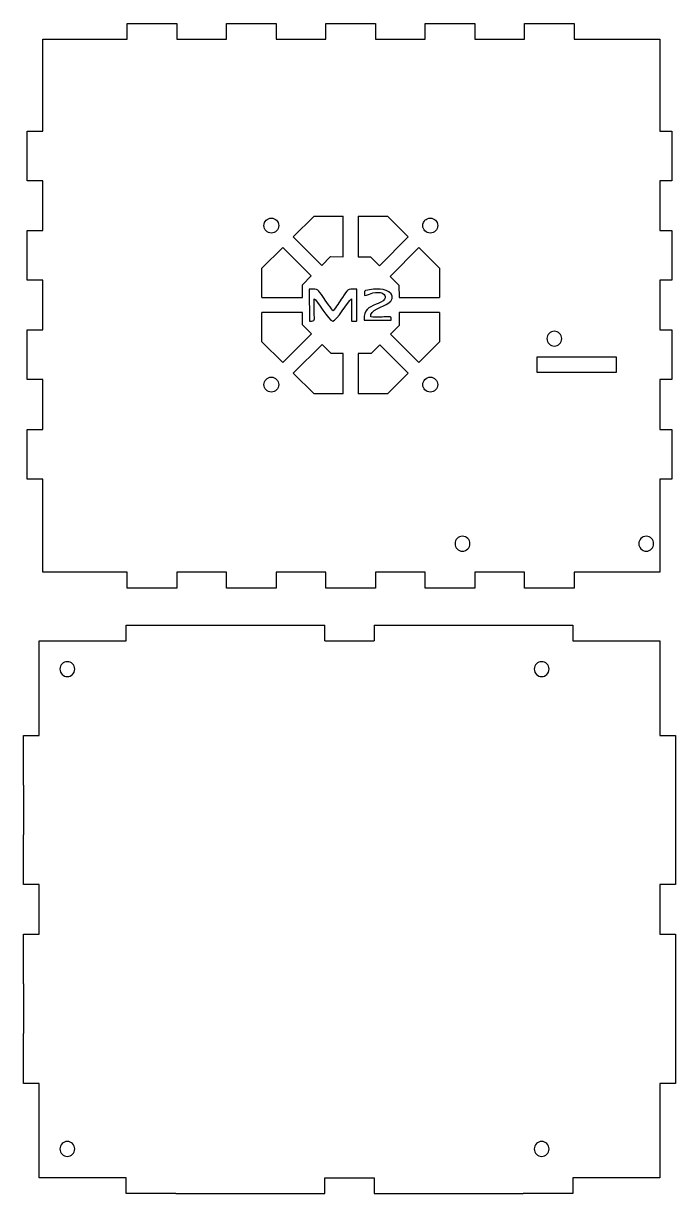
# Model space of a CAD drawing. Extents: x -49.6 to -36.7, y -0.9 to 8.3.
# Drawn here: x -49.61 to -44.44, y -0.93 to 8.33 of the extents above; entities that cross this region are included whole.
import ezdxf

# ---------------------------------------------------------------- set-up
doc = ezdxf.new("R2010")
doc.units = 0
doc.layers.add('LAYER_1', color=7, linetype='CONTINUOUS')

msp = doc.modelspace()

# ---------------------------------------------------------------- linework, layer by layer
at = {"layer": 'LAYER_1', "color": 250}
for centre in [(-47.6433, 6.7319), (-46.3834, 6.7319), (-47.6433, 5.4721), (-46.3834, 5.4721)]:
    msp.add_ellipse(centre, major_axis=(0, 0.0591), ratio=1, dxfattribs=at)
for points in [[(-48.785, 8.208), (-48.785, 8.208), (-48.785, 8.333), (-48.785, 8.333)], [(-48.785, 8.333), (-48.785, 8.333), (-48.3913, 8.333), (-48.3913, 8.333)], [(-48.3913, 8.333), (-48.3913, 8.333), (-48.3913, 8.208), (-48.3913, 8.208)], [(-47.9976, 8.208), (-47.9976, 8.208), (-47.9976, 8.333), (-47.9976, 8.333)], [(-47.9976, 8.333), (-47.9976, 8.333), (-47.6039, 8.333), (-47.6039, 8.333)], [(-47.6039, 8.333), (-47.6039, 8.333), (-47.6039, 8.208), (-47.6039, 8.208)], [(-47.2102, 8.208), (-47.2102, 8.208), (-47.2102, 8.333), (-47.2102, 8.333)], [(-47.2102, 8.333), (-47.2102, 8.333), (-46.8165, 8.333), (-46.8165, 8.333)], [(-46.8165, 8.333), (-46.8165, 8.333), (-46.8165, 8.208), (-46.8165, 8.208)], [(-46.4228, 8.208), (-46.4228, 8.208), (-46.4228, 8.333), (-46.4228, 8.333)], [(-46.4228, 8.333), (-46.4228, 8.333), (-46.0291, 8.333), (-46.0291, 8.333)], [(-46.0291, 8.333), (-46.0291, 8.333), (-46.0291, 8.208), (-46.0291, 8.208)], [(-45.6354, 8.208), (-45.6354, 8.208), (-45.6354, 8.333), (-45.6354, 8.333)], [(-45.6354, 8.333), (-45.6354, 8.333), (-45.2417, 8.333), (-45.2417, 8.333)], [(-45.2417, 8.333), (-45.2417, 8.333), (-45.2417, 8.208), (-45.2417, 8.208)], [(-49.454, 7.48), (-49.454, 7.48), (-49.454, 8.208), (-49.454, 8.208)], [(-49.454, 8.208), (-49.454, 8.208), (-48.785, 8.208), (-48.785, 8.208)], [(-48.3913, 8.208), (-48.3913, 8.208), (-47.9976, 8.208), (-47.9976, 8.208)], [(-47.6039, 8.208), (-47.6039, 8.208), (-47.2102, 8.208), (-47.2102, 8.208)], [(-46.8165, 8.208), (-46.8165, 8.208), (-46.4228, 8.208), (-46.4228, 8.208)], [(-46.0291, 8.208), (-46.0291, 8.208), (-45.6354, 8.208), (-45.6354, 8.208)], [(-45.2417, 8.208), (-45.2417, 8.208), (-44.5627, 8.208), (-44.5627, 8.208)], [(-44.5627, 8.208), (-44.5627, 8.208), (-44.5627, 7.48), (-44.5627, 7.48)], [(-49.579, 7.0863), (-49.579, 7.0863), (-49.579, 7.48), (-49.579, 7.48)], [(-49.579, 7.48), (-49.579, 7.48), (-49.454, 7.48), (-49.454, 7.48)], [(-44.5627, 7.48), (-44.5627, 7.48), (-44.4677, 7.48), (-44.4677, 7.48)], [(-44.4677, 7.48), (-44.4677, 7.48), (-44.4677, 7.0863), (-44.4677, 7.0863)], [(-49.454, 7.0863), (-49.454, 7.0863), (-49.579, 7.0863), (-49.579, 7.0863)], [(-49.454, 6.6926), (-49.454, 6.6926), (-49.454, 7.0863), (-49.454, 7.0863)], [(-44.4677, 7.0863), (-44.4677, 7.0863), (-44.5627, 7.0863), (-44.5627, 7.0863)], [(-44.5627, 7.0863), (-44.5627, 7.0863), (-44.5627, 6.6926), (-44.5627, 6.6926)], [(-47.0724, 6.4853), (-47.0724, 6.4853), (-47.0724, 6.8058), (-47.0724, 6.8058)], [(-46.9543, 6.8058), (-46.9543, 6.8058), (-46.9543, 6.4847), (-46.9543, 6.4847)], [(-49.579, 6.2989), (-49.579, 6.2989), (-49.579, 6.6926), (-49.579, 6.6926)], [(-49.579, 6.6926), (-49.579, 6.6926), (-49.454, 6.6926), (-49.454, 6.6926)], [(-44.5627, 6.6926), (-44.5627, 6.6926), (-44.4677, 6.6926), (-44.4677, 6.6926)], [(-44.4677, 6.6926), (-44.4677, 6.6926), (-44.4677, 6.2989), (-44.4677, 6.2989)], [(-47.4692, 6.6414), (-47.4692, 6.6414), (-47.2439, 6.4161), (-47.2439, 6.4161)], [(-46.7857, 6.4131), (-46.7857, 6.4131), (-46.5575, 6.6414), (-46.5575, 6.6414)], [(-47.3274, 6.3326), (-47.3274, 6.3326), (-47.5527, 6.5579), (-47.5527, 6.5579)], [(-46.4739, 6.5579), (-46.4739, 6.5579), (-46.7022, 6.3296), (-46.7022, 6.3296)], [(-49.454, 6.2989), (-49.454, 6.2989), (-49.579, 6.2989), (-49.579, 6.2989)], [(-49.454, 5.9052), (-49.454, 5.9052), (-49.454, 6.2989), (-49.454, 6.2989)], [(-44.4677, 6.2989), (-44.4677, 6.2989), (-44.5627, 6.2989), (-44.5627, 6.2989)], [(-44.5627, 6.2989), (-44.5627, 6.2989), (-44.5627, 5.9052), (-44.5627, 5.9052)], [(-47.7171, 6.1611), (-47.7171, 6.1611), (-47.3966, 6.1611), (-47.3966, 6.1611)], [(-46.6307, 6.1611), (-46.6307, 6.1611), (-46.3096, 6.1611), (-46.3096, 6.1611)], [(-47.396, 6.043), (-47.396, 6.043), (-47.7171, 6.043), (-47.7171, 6.043)], [(-46.3096, 6.043), (-46.3096, 6.043), (-46.63, 6.043), (-46.63, 6.043)], [(-49.579, 5.5115), (-49.579, 5.5115), (-49.579, 5.9052), (-49.579, 5.9052)], [(-49.579, 5.9052), (-49.579, 5.9052), (-49.454, 5.9052), (-49.454, 5.9052)], [(-47.5527, 5.6462), (-47.5527, 5.6462), (-47.3244, 5.8744), (-47.3244, 5.8744)], [(-46.6993, 5.8715), (-46.6993, 5.8715), (-46.474, 5.6462), (-46.474, 5.6462)], [(-44.5627, 5.9052), (-44.5627, 5.9052), (-44.4677, 5.9052), (-44.4677, 5.9052)], [(-44.4677, 5.9052), (-44.4677, 5.9052), (-44.4677, 5.5115), (-44.4677, 5.5115)], [(-47.2409, 5.7909), (-47.2409, 5.7909), (-47.4692, 5.5626), (-47.4692, 5.5626)], [(-46.5575, 5.5626), (-46.5575, 5.5626), (-46.7828, 5.788), (-46.7828, 5.788)], [(-47.0724, 5.3983), (-47.0724, 5.3983), (-47.0724, 5.7193), (-47.0724, 5.7193)], [(-46.9543, 5.7187), (-46.9543, 5.7187), (-46.9543, 5.3983), (-46.9543, 5.3983)], [(-49.454, 5.5115), (-49.454, 5.5115), (-49.579, 5.5115), (-49.579, 5.5115)], [(-49.454, 5.1178), (-49.454, 5.1178), (-49.454, 5.5115), (-49.454, 5.5115)], [(-44.4677, 5.5115), (-44.4677, 5.5115), (-44.5627, 5.5115), (-44.5627, 5.5115)], [(-44.5627, 5.5115), (-44.5627, 5.5115), (-44.5627, 5.1178), (-44.5627, 5.1178)], [(-49.579, 4.7241), (-49.579, 4.7241), (-49.579, 5.1178), (-49.579, 5.1178)], [(-49.579, 5.1178), (-49.579, 5.1178), (-49.454, 5.1178), (-49.454, 5.1178)], [(-44.5627, 5.1178), (-44.5627, 5.1178), (-44.4677, 5.1178), (-44.4677, 5.1178)], [(-44.4677, 5.1178), (-44.4677, 5.1178), (-44.4677, 4.7241), (-44.4677, 4.7241)], [(-49.454, 4.7241), (-49.454, 4.7241), (-49.579, 4.7241), (-49.579, 4.7241)], [(-49.454, 3.986), (-49.454, 3.986), (-49.454, 4.7241), (-49.454, 4.7241)], [(-44.4677, 4.7241), (-44.4677, 4.7241), (-44.5627, 4.7241), (-44.5627, 4.7241)], [(-44.5627, 4.7241), (-44.5627, 4.7241), (-44.5627, 3.986), (-44.5627, 3.986)], [(-48.785, 3.986), (-48.785, 3.986), (-49.454, 3.986), (-49.454, 3.986)], [(-48.785, 3.861), (-48.785, 3.861), (-48.785, 3.986), (-48.785, 3.986)], [(-47.9976, 3.986), (-47.9976, 3.986), (-48.3913, 3.986), (-48.3913, 3.986)], [(-48.3913, 3.986), (-48.3913, 3.986), (-48.3913, 3.861), (-48.3913, 3.861)], [(-47.9976, 3.861), (-47.9976, 3.861), (-47.9976, 3.986), (-47.9976, 3.986)], [(-47.2102, 3.986), (-47.2102, 3.986), (-47.6039, 3.986), (-47.6039, 3.986)], [(-47.6039, 3.986), (-47.6039, 3.986), (-47.6039, 3.861), (-47.6039, 3.861)], [(-47.2102, 3.861), (-47.2102, 3.861), (-47.2102, 3.986), (-47.2102, 3.986)], [(-46.4228, 3.986), (-46.4228, 3.986), (-46.8165, 3.986), (-46.8165, 3.986)], [(-46.8165, 3.986), (-46.8165, 3.986), (-46.8165, 3.861), (-46.8165, 3.861)], [(-46.4228, 3.861), (-46.4228, 3.861), (-46.4228, 3.986), (-46.4228, 3.986)], [(-45.6354, 3.986), (-45.6354, 3.986), (-46.0291, 3.986), (-46.0291, 3.986)], [(-46.0291, 3.986), (-46.0291, 3.986), (-46.0291, 3.861), (-46.0291, 3.861)], [(-45.6354, 3.861), (-45.6354, 3.861), (-45.6354, 3.986), (-45.6354, 3.986)], [(-44.5627, 3.986), (-44.5627, 3.986), (-45.2417, 3.986), (-45.2417, 3.986)], [(-45.2417, 3.986), (-45.2417, 3.986), (-45.2417, 3.861), (-45.2417, 3.861)], [(-48.3913, 3.861), (-48.3913, 3.861), (-48.785, 3.861), (-48.785, 3.861)], [(-47.6039, 3.861), (-47.6039, 3.861), (-47.9976, 3.861), (-47.9976, 3.861)], [(-46.8165, 3.861), (-46.8165, 3.861), (-47.2102, 3.861), (-47.2102, 3.861)], [(-46.0291, 3.861), (-46.0291, 3.861), (-46.4228, 3.861), (-46.4228, 3.861)], [(-45.2417, 3.861), (-45.2417, 3.861), (-45.6354, 3.861), (-45.6354, 3.861)], [(-48.795, 3.4421), (-48.795, 3.4421), (-48.795, 3.5671), (-48.795, 3.5671)], [(-48.795, 3.5671), (-48.795, 3.5671), (-48.4013, 3.5671), (-48.4013, 3.5671)], [(-48.4013, 3.5671), (-48.4013, 3.5671), (-47.2202, 3.5671), (-47.2202, 3.5671)], [(-47.2202, 3.4421), (-47.2202, 3.4421), (-47.2202, 3.5671), (-47.2202, 3.5671)], [(-46.8265, 3.5671), (-46.8265, 3.5671), (-46.8265, 3.4421), (-46.8265, 3.4421)], [(-46.8265, 3.5671), (-46.8265, 3.5671), (-45.6454, 3.5671), (-45.6454, 3.5671)], [(-45.6454, 3.5671), (-45.6454, 3.5671), (-45.2517, 3.5671), (-45.2517, 3.5671)], [(-45.2517, 3.5671), (-45.2517, 3.5671), (-45.2517, 3.4421), (-45.2517, 3.4421)], [(-49.484, 2.6941), (-49.484, 2.6941), (-49.484, 3.4421), (-49.484, 3.4421)], [(-49.484, 3.4421), (-49.484, 3.4421), (-48.795, 3.4421), (-48.795, 3.4421)], [(-47.2202, 3.4421), (-47.2202, 3.4421), (-46.8265, 3.4421), (-46.8265, 3.4421)], [(-45.2517, 3.4421), (-45.2517, 3.4421), (-44.5627, 3.4421), (-44.5627, 3.4421)], [(-44.5627, 3.4421), (-44.5627, 3.4421), (-44.5627, 2.6941), (-44.5627, 2.6941)], [(-49.609, 2.3004), (-49.609, 2.3004), (-49.609, 2.6941), (-49.609, 2.6941)], [(-49.609, 2.6941), (-49.609, 2.6941), (-49.484, 2.6941), (-49.484, 2.6941)], [(-44.5627, 2.6941), (-44.5627, 2.6941), (-44.4377, 2.6941), (-44.4377, 2.6941)], [(-44.4377, 2.6941), (-44.4377, 2.6941), (-44.4377, 2.3004), (-44.4377, 2.3004)], [(-49.609, 2.3004), (-49.609, 2.3004), (-49.609, 1.9067), (-49.609, 1.9067)], [(-44.4377, 2.3004), (-44.4377, 2.3004), (-44.4377, 1.9067), (-44.4377, 1.9067)], [(-49.609, 1.513), (-49.609, 1.513), (-49.609, 1.9067), (-49.609, 1.9067)], [(-44.4377, 1.9067), (-44.4377, 1.9067), (-44.4377, 1.513), (-44.4377, 1.513)], [(-49.484, 1.513), (-49.484, 1.513), (-49.609, 1.513), (-49.609, 1.513)], [(-49.484, 1.1193), (-49.484, 1.1193), (-49.484, 1.513), (-49.484, 1.513)], [(-44.4377, 1.513), (-44.4377, 1.513), (-44.5627, 1.513), (-44.5627, 1.513)], [(-44.5627, 1.513), (-44.5627, 1.513), (-44.5627, 1.1193), (-44.5627, 1.1193)], [(-49.609, 0.7256), (-49.609, 0.7256), (-49.609, 1.1193), (-49.609, 1.1193)], [(-49.609, 1.1193), (-49.609, 1.1193), (-49.484, 1.1193), (-49.484, 1.1193)], [(-44.5627, 1.1193), (-44.5627, 1.1193), (-44.4377, 1.1193), (-44.4377, 1.1193)], [(-44.4377, 1.1193), (-44.4377, 1.1193), (-44.4377, 0.7256), (-44.4377, 0.7256)], [(-49.609, 0.7256), (-49.609, 0.7256), (-49.609, 0.3319), (-49.609, 0.3319)], [(-44.4377, 0.7256), (-44.4377, 0.7256), (-44.4377, 0.3319), (-44.4377, 0.3319)], [(-49.609, -0.0618), (-49.609, -0.0618), (-49.609, 0.3319), (-49.609, 0.3319)], [(-44.4377, 0.3319), (-44.4377, 0.3319), (-44.4377, -0.0618), (-44.4377, -0.0618)], [(-49.484, -0.0618), (-49.484, -0.0618), (-49.609, -0.0618), (-49.609, -0.0618)], [(-49.484, -0.8099), (-49.484, -0.8099), (-49.484, -0.0618), (-49.484, -0.0618)], [(-44.4377, -0.0618), (-44.4377, -0.0618), (-44.5627, -0.0618), (-44.5627, -0.0618)], [(-44.5627, -0.0618), (-44.5627, -0.0618), (-44.5627, -0.8099), (-44.5627, -0.8099)], [(-48.795, -0.8099), (-48.795, -0.8099), (-49.484, -0.8099), (-49.484, -0.8099)], [(-48.795, -0.9349), (-48.795, -0.9349), (-48.795, -0.8099), (-48.795, -0.8099)], [(-47.2202, -0.9349), (-47.2202, -0.9349), (-47.2202, -0.8099), (-47.2202, -0.8099)], [(-47.2202, -0.8099), (-47.2202, -0.8099), (-46.8265, -0.8099), (-46.8265, -0.8099)], [(-46.8265, -0.8099), (-46.8265, -0.8099), (-46.8265, -0.9349), (-46.8265, -0.9349)], [(-44.5627, -0.8099), (-44.5627, -0.8099), (-45.2517, -0.8099), (-45.2517, -0.8099)], [(-45.2517, -0.8099), (-45.2517, -0.8099), (-45.2517, -0.9349), (-45.2517, -0.9349)], [(-48.4013, -0.9349), (-48.4013, -0.9349), (-48.795, -0.9349), (-48.795, -0.9349)], [(-48.4013, -0.9349), (-48.4013, -0.9349), (-47.2202, -0.9349), (-47.2202, -0.9349)], [(-46.8265, -0.9349), (-46.8265, -0.9349), (-45.6454, -0.9349), (-45.6454, -0.9349)], [(-45.2517, -0.9349), (-45.2517, -0.9349), (-45.6454, -0.9349), (-45.6454, -0.9349)]]:
    msp.add_open_spline(points, degree=3, dxfattribs=at)
for points, knots in [([(-47.4692, 6.6414), (-47.4692, 6.6414), (-47.3048, 6.8058), (-47.3048, 6.8058), (-47.3048, 6.8058), (-47.3048, 6.8058), (-47.0724, 6.8058), (-47.0724, 6.8058)], [0, 0, 0, 0, 0.333333, 0.333333, 0.333333, 0.333333, 1, 1, 1, 1]), ([(-46.9543, 6.8058), (-46.9543, 6.8058), (-46.7218, 6.8058), (-46.7218, 6.8058), (-46.7218, 6.8058), (-46.7218, 6.8058), (-46.5575, 6.6414), (-46.5575, 6.6414)], [0, 0, 0, 0, 0.333333, 0.333333, 0.333333, 0.333333, 1, 1, 1, 1]), ([(-47.7171, 6.1611), (-47.7171, 6.1611), (-47.7171, 6.3935), (-47.7171, 6.3935), (-47.7171, 6.3935), (-47.7171, 6.3935), (-47.5527, 6.5579), (-47.5527, 6.5579)], [0, 0, 0, 0, 0.333333, 0.333333, 0.333333, 0.333333, 1, 1, 1, 1]), ([(-46.474, 6.5579), (-46.474, 6.5579), (-46.3096, 6.3935), (-46.3096, 6.3935), (-46.3096, 6.3935), (-46.3096, 6.3935), (-46.3096, 6.1611), (-46.3096, 6.1611)], [0, 0, 0, 0, 0.333333, 0.333333, 0.333333, 0.333333, 1, 1, 1, 1]), ([(-47.2439, 6.4161), (-47.2439, 6.4161), (-47.1741, 6.4859), (-47.1741, 6.4859), (-47.1741, 6.4859), (-47.1741, 6.4859), (-47.0724, 6.4853), (-47.0724, 6.4853)], [0, 0, 0, 0, 0.333333, 0.333333, 0.333333, 0.333333, 1, 1, 1, 1]), ([(-46.9543, 6.4847), (-46.9543, 6.4847), (-46.8568, 6.4842), (-46.8568, 6.4842), (-46.8568, 6.4842), (-46.8568, 6.4842), (-46.7857, 6.4131), (-46.7857, 6.4131)], [0, 0, 0, 0, 0.333333, 0.333333, 0.333333, 0.333333, 1, 1, 1, 1]), ([(-47.3966, 6.1611), (-47.3966, 6.1611), (-47.3972, 6.2627), (-47.3972, 6.2627), (-47.3972, 6.2627), (-47.3972, 6.2627), (-47.3274, 6.3325), (-47.3274, 6.3325)], [0, 0, 0, 0, 0.333333, 0.333333, 0.333333, 0.333333, 1, 1, 1, 1]), ([(-46.7022, 6.3296), (-46.7022, 6.3296), (-46.6312, 6.2586), (-46.6312, 6.2586), (-46.6312, 6.2586), (-46.6312, 6.2586), (-46.6307, 6.1611), (-46.6307, 6.1611)], [0, 0, 0, 0, 0.333333, 0.333333, 0.333333, 0.333333, 1, 1, 1, 1]), ([(-47.3415, 5.9752), (-47.3415, 5.9752), (-47.3435, 6.2266), (-47.3435, 6.2266), (-47.3435, 6.2266), (-47.3435, 6.2266), (-47.3435, 6.2288), (-47.3435, 6.2288), (-47.3435, 6.2288), (-47.2593, 6.2288), (-47.2804, 6.23), (-47.2308, 6.1624), (-47.2308, 6.1624), (-47.2205, 6.1482), (-47.1595, 6.0598), (-47.1532, 6.0557), (-47.1532, 6.0557), (-47.1304, 6.0845), (-47.1026, 6.1273), (-47.0794, 6.1615), (-47.0794, 6.1615), (-47.0342, 6.2282), (-47.0468, 6.2288), (-46.9674, 6.2288), (-46.9674, 6.2288), (-46.9674, 6.2288), (-46.9654, 6.2288), (-46.9654, 6.2288), (-46.9654, 6.2288), (-46.9654, 6.2288), (-46.9655, 5.9768), (-46.9655, 5.9768), (-46.9655, 5.9768), (-46.9655, 5.9768), (-46.9669, 5.9753), (-46.9669, 5.9753), (-46.9669, 5.9753), (-46.9669, 5.9753), (-47.0049, 5.9758), (-47.0049, 5.9758), (-47.0049, 5.9758), (-47.0049, 5.9758), (-47.0073, 5.978), (-47.0073, 5.978), (-47.0073, 5.978), (-47.0073, 5.978), (-47.0075, 6.1529), (-47.0075, 6.1529), (-47.0075, 6.1529), (-47.0371, 6.13), (-47.1242, 5.975), (-47.1554, 5.9757), (-47.1554, 5.9757), (-47.1875, 5.9765), (-47.2843, 6.1467), (-47.3035, 6.1529), (-47.3035, 6.1529), (-47.3035, 6.1168), (-47.3035, 6.0807), (-47.3035, 6.0446), (-47.3035, 6.0446), (-47.3035, 5.9804), (-47.2876, 5.9752), (-47.3415, 5.9752)], [0, 0, 0, 0, 0.058824, 0.058824, 0.058824, 0.058824, 0.117647, 0.117647, 0.117647, 0.117647, 0.176471, 0.176471, 0.176471, 0.176471, 0.235294, 0.235294, 0.235294, 0.235294, 0.294118, 0.294118, 0.294118, 0.294118, 0.352941, 0.352941, 0.352941, 0.352941, 0.411765, 0.411765, 0.411765, 0.411765, 0.470588, 0.470588, 0.470588, 0.470588, 0.529412, 0.529412, 0.529412, 0.529412, 0.588235, 0.588235, 0.588235, 0.588235, 0.647059, 0.647059, 0.647059, 0.647059, 0.705882, 0.705882, 0.705882, 0.705882, 0.764706, 0.764706, 0.764706, 0.764706, 0.823529, 0.823529, 0.823529, 0.823529, 0.882353, 0.882353, 0.882353, 0.882353, 1, 1, 1, 1]), ([(-46.9034, 6.1768), (-46.9034, 6.212), (-46.9111, 6.2151), (-46.8783, 6.2211), (-46.8783, 6.2211), (-46.8594, 6.2245), (-46.8388, 6.2288), (-46.8194, 6.2288), (-46.8194, 6.2288), (-46.8194, 6.2288), (-46.7815, 6.2288), (-46.7815, 6.2288), (-46.7815, 6.2288), (-46.7165, 6.2288), (-46.6346, 6.1674), (-46.7194, 6.1139), (-46.7194, 6.1139), (-46.7459, 6.0973), (-46.8737, 6.0573), (-46.8538, 6.0095), (-46.8538, 6.0095), (-46.8431, 6.0042), (-46.7807, 6.0077), (-46.7634, 6.0077), (-46.7634, 6.0077), (-46.7477, 6.0077), (-46.7324, 6.008), (-46.7168, 6.0084), (-46.7168, 6.0084), (-46.6882, 6.0092), (-46.6934, 6.0109), (-46.6934, 5.9839), (-46.6934, 5.9839), (-46.6934, 5.9839), (-46.6954, 5.9839), (-46.6954, 5.9839), (-46.6954, 5.9839), (-46.6954, 5.9839), (-46.9074, 5.9839), (-46.9074, 5.9839), (-46.9074, 5.9839), (-46.9074, 5.9839), (-46.9074, 5.9861), (-46.9074, 5.9861), (-46.9074, 5.9861), (-46.9074, 6.0698), (-46.8762, 6.08), (-46.8124, 6.1086), (-46.8124, 6.1086), (-46.7944, 6.1166), (-46.7559, 6.1308), (-46.7447, 6.1483), (-46.7447, 6.1483), (-46.7251, 6.1789), (-46.7628, 6.2028), (-46.7874, 6.2028), (-46.7874, 6.2028), (-46.7874, 6.2028), (-46.8174, 6.2028), (-46.8174, 6.2028), (-46.8174, 6.2028), (-46.8398, 6.2028), (-46.8897, 6.1768), (-46.9034, 6.1768)], [0, 0, 0, 0, 0.058824, 0.058824, 0.058824, 0.058824, 0.117647, 0.117647, 0.117647, 0.117647, 0.176471, 0.176471, 0.176471, 0.176471, 0.235294, 0.235294, 0.235294, 0.235294, 0.294118, 0.294118, 0.294118, 0.294118, 0.352941, 0.352941, 0.352941, 0.352941, 0.411765, 0.411765, 0.411765, 0.411765, 0.470588, 0.470588, 0.470588, 0.470588, 0.529412, 0.529412, 0.529412, 0.529412, 0.588235, 0.588235, 0.588235, 0.588235, 0.647059, 0.647059, 0.647059, 0.647059, 0.705882, 0.705882, 0.705882, 0.705882, 0.764706, 0.764706, 0.764706, 0.764706, 0.823529, 0.823529, 0.823529, 0.823529, 0.882353, 0.882353, 0.882353, 0.882353, 1, 1, 1, 1]), ([(-47.5527, 5.6462), (-47.5527, 5.6462), (-47.7171, 5.8105), (-47.7171, 5.8105), (-47.7171, 5.8105), (-47.7171, 5.8105), (-47.7171, 6.043), (-47.7171, 6.043)], [0, 0, 0, 0, 0.333333, 0.333333, 0.333333, 0.333333, 1, 1, 1, 1]), ([(-47.3244, 5.8744), (-47.3244, 5.8744), (-47.3955, 5.9454), (-47.3955, 5.9454), (-47.3955, 5.9454), (-47.3955, 5.9454), (-47.396, 6.043), (-47.396, 6.043)], [0, 0, 0, 0, 0.333333, 0.333333, 0.333333, 0.333333, 1, 1, 1, 1]), ([(-46.63, 6.043), (-46.63, 6.043), (-46.6295, 5.9413), (-46.6295, 5.9413), (-46.6295, 5.9413), (-46.6295, 5.9413), (-46.6993, 5.8715), (-46.6993, 5.8715)], [0, 0, 0, 0, 0.333333, 0.333333, 0.333333, 0.333333, 1, 1, 1, 1]), ([(-46.3096, 6.043), (-46.3096, 6.043), (-46.3096, 5.8105), (-46.3096, 5.8105), (-46.3096, 5.8105), (-46.3096, 5.8105), (-46.474, 5.6462), (-46.474, 5.6462)], [0, 0, 0, 0, 0.333333, 0.333333, 0.333333, 0.333333, 1, 1, 1, 1]), ([(-45.3401, 5.8363), (-45.3401, 5.8037), (-45.3665, 5.7772), (-45.3991, 5.7772), (-45.3991, 5.7772), (-45.4318, 5.7772), (-45.4582, 5.8037), (-45.4582, 5.8363), (-45.4582, 5.8363), (-45.4582, 5.8689), (-45.4318, 5.8953), (-45.3991, 5.8953), (-45.3991, 5.8953), (-45.3665, 5.8953), (-45.3401, 5.8689), (-45.3401, 5.8363)], [0, 0, 0, 0, 0.2, 0.2, 0.2, 0.2, 0.4, 0.4, 0.4, 0.4, 0.6, 0.6, 0.6, 0.6, 1, 1, 1, 1]), ([(-47.0724, 5.7193), (-47.0724, 5.7193), (-47.1699, 5.7199), (-47.1699, 5.7199), (-47.1699, 5.7199), (-47.1699, 5.7199), (-47.2409, 5.7909), (-47.2409, 5.7909)], [0, 0, 0, 0, 0.333333, 0.333333, 0.333333, 0.333333, 1, 1, 1, 1]), ([(-46.7828, 5.788), (-46.7828, 5.788), (-46.8526, 5.7182), (-46.8526, 5.7182), (-46.8526, 5.7182), (-46.8526, 5.7182), (-46.9543, 5.7187), (-46.9543, 5.7187)], [0, 0, 0, 0, 0.333333, 0.333333, 0.333333, 0.333333, 1, 1, 1, 1]), ([(-44.907, 5.6886), (-44.907, 5.6886), (-44.907, 5.5705), (-44.907, 5.5705), (-44.907, 5.5705), (-44.907, 5.5705), (-45.5369, 5.5705), (-45.5369, 5.5705), (-45.5369, 5.5705), (-45.5369, 5.5705), (-45.5369, 5.6886), (-45.5369, 5.6886), (-45.5369, 5.6886), (-45.5369, 5.6886), (-44.907, 5.6886), (-44.907, 5.6886)], [0, 0, 0, 0, 0.2, 0.2, 0.2, 0.2, 0.4, 0.4, 0.4, 0.4, 0.6, 0.6, 0.6, 0.6, 1, 1, 1, 1]), ([(-47.0724, 5.3983), (-47.0724, 5.3983), (-47.3048, 5.3983), (-47.3048, 5.3983), (-47.3048, 5.3983), (-47.3048, 5.3983), (-47.4692, 5.5626), (-47.4692, 5.5626)], [0, 0, 0, 0, 0.333333, 0.333333, 0.333333, 0.333333, 1, 1, 1, 1]), ([(-46.5575, 5.5626), (-46.5575, 5.5626), (-46.7218, 5.3983), (-46.7218, 5.3983), (-46.7218, 5.3983), (-46.7218, 5.3983), (-46.9543, 5.3983), (-46.9543, 5.3983)], [0, 0, 0, 0, 0.333333, 0.333333, 0.333333, 0.333333, 1, 1, 1, 1]), ([(-46.0684, 4.2123), (-46.0684, 4.1796), (-46.0949, 4.1532), (-46.1275, 4.1532), (-46.1275, 4.1532), (-46.1601, 4.1532), (-46.1866, 4.1796), (-46.1866, 4.2123), (-46.1866, 4.2123), (-46.1866, 4.2449), (-46.1601, 4.2713), (-46.1275, 4.2713), (-46.1275, 4.2713), (-46.0949, 4.2713), (-46.0684, 4.2449), (-46.0684, 4.2123)], [0, 0, 0, 0, 0.2, 0.2, 0.2, 0.2, 0.4, 0.4, 0.4, 0.4, 0.6, 0.6, 0.6, 0.6, 1, 1, 1, 1]), ([(-44.6118, 4.2123), (-44.6118, 4.1796), (-44.6382, 4.1532), (-44.6708, 4.1532), (-44.6708, 4.1532), (-44.7034, 4.1532), (-44.7299, 4.1796), (-44.7299, 4.2123), (-44.7299, 4.2123), (-44.7299, 4.2449), (-44.7034, 4.2713), (-44.6708, 4.2713), (-44.6708, 4.2713), (-44.6382, 4.2713), (-44.6118, 4.2449), (-44.6118, 4.2123)], [0, 0, 0, 0, 0.2, 0.2, 0.2, 0.2, 0.4, 0.4, 0.4, 0.4, 0.6, 0.6, 0.6, 0.6, 1, 1, 1, 1]), ([(-49.3196, 3.2189), (-49.3196, 3.2515), (-49.2932, 3.2779), (-49.2606, 3.2779), (-49.2606, 3.2779), (-49.228, 3.2779), (-49.2015, 3.2515), (-49.2015, 3.2189), (-49.2015, 3.2189), (-49.2015, 3.1863), (-49.228, 3.1598), (-49.2606, 3.1598), (-49.2606, 3.1598), (-49.2932, 3.1598), (-49.3196, 3.1863), (-49.3196, 3.2189)], [0, 0, 0, 0, 0.2, 0.2, 0.2, 0.2, 0.4, 0.4, 0.4, 0.4, 0.6, 0.6, 0.6, 0.6, 1, 1, 1, 1]), ([(-45.559, 3.2189), (-45.559, 3.2515), (-45.5326, 3.2779), (-45.4999, 3.2779), (-45.4999, 3.2779), (-45.4673, 3.2779), (-45.4409, 3.2515), (-45.4409, 3.2189), (-45.4409, 3.2189), (-45.4409, 3.1863), (-45.4673, 3.1598), (-45.4999, 3.1598), (-45.4999, 3.1598), (-45.5326, 3.1598), (-45.559, 3.1863), (-45.559, 3.2189)], [0, 0, 0, 0, 0.2, 0.2, 0.2, 0.2, 0.4, 0.4, 0.4, 0.4, 0.6, 0.6, 0.6, 0.6, 1, 1, 1, 1]), ([(-49.3196, -0.5811), (-49.3196, -0.5485), (-49.2932, -0.5221), (-49.2606, -0.5221), (-49.2606, -0.5221), (-49.228, -0.5221), (-49.2015, -0.5485), (-49.2015, -0.5811), (-49.2015, -0.5811), (-49.2015, -0.6137), (-49.228, -0.6402), (-49.2606, -0.6402), (-49.2606, -0.6402), (-49.2932, -0.6402), (-49.3196, -0.6137), (-49.3196, -0.5811)], [0, 0, 0, 0, 0.2, 0.2, 0.2, 0.2, 0.4, 0.4, 0.4, 0.4, 0.6, 0.6, 0.6, 0.6, 1, 1, 1, 1]), ([(-45.559, -0.5811), (-45.559, -0.5485), (-45.5326, -0.5221), (-45.4999, -0.5221), (-45.4999, -0.5221), (-45.4673, -0.5221), (-45.4409, -0.5485), (-45.4409, -0.5811), (-45.4409, -0.5811), (-45.4409, -0.6137), (-45.4673, -0.6402), (-45.4999, -0.6402), (-45.4999, -0.6402), (-45.5326, -0.6402), (-45.559, -0.6137), (-45.559, -0.5811)], [0, 0, 0, 0, 0.2, 0.2, 0.2, 0.2, 0.4, 0.4, 0.4, 0.4, 0.6, 0.6, 0.6, 0.6, 1, 1, 1, 1])]:
    msp.add_open_spline(points, degree=3, knots=knots, dxfattribs=at)

doc.saveas('drawing.dxf')
